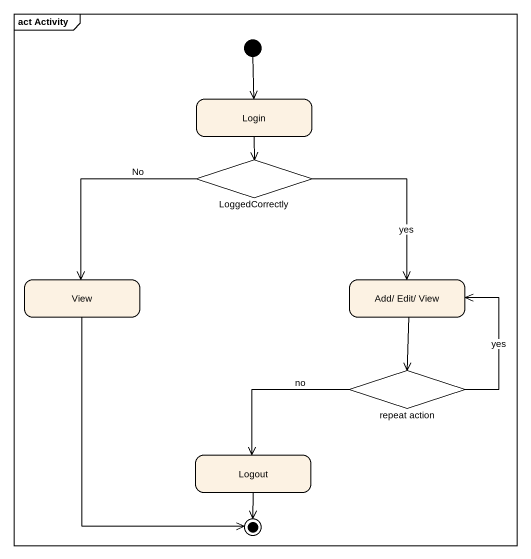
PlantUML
@startuml
mainframe act Activity
hide empty description
state Login
state LoggedCorrectly <<choice>>
state View
state "Add/ Edit/ View" as Add_Edit_View
state "repeat action" as repeat_action <<choice>>
state Logout
[*] --> Login
Login --> LoggedCorrectly
LoggedCorrectly --> View : No
LoggedCorrectly --> Add_Edit_View : yes
Add_Edit_View --> repeat_action
repeat_action -up-> Add_Edit_View : yes
repeat_action -left-> Logout : no
View --> [*]
Logout --> [*]
@enduml
